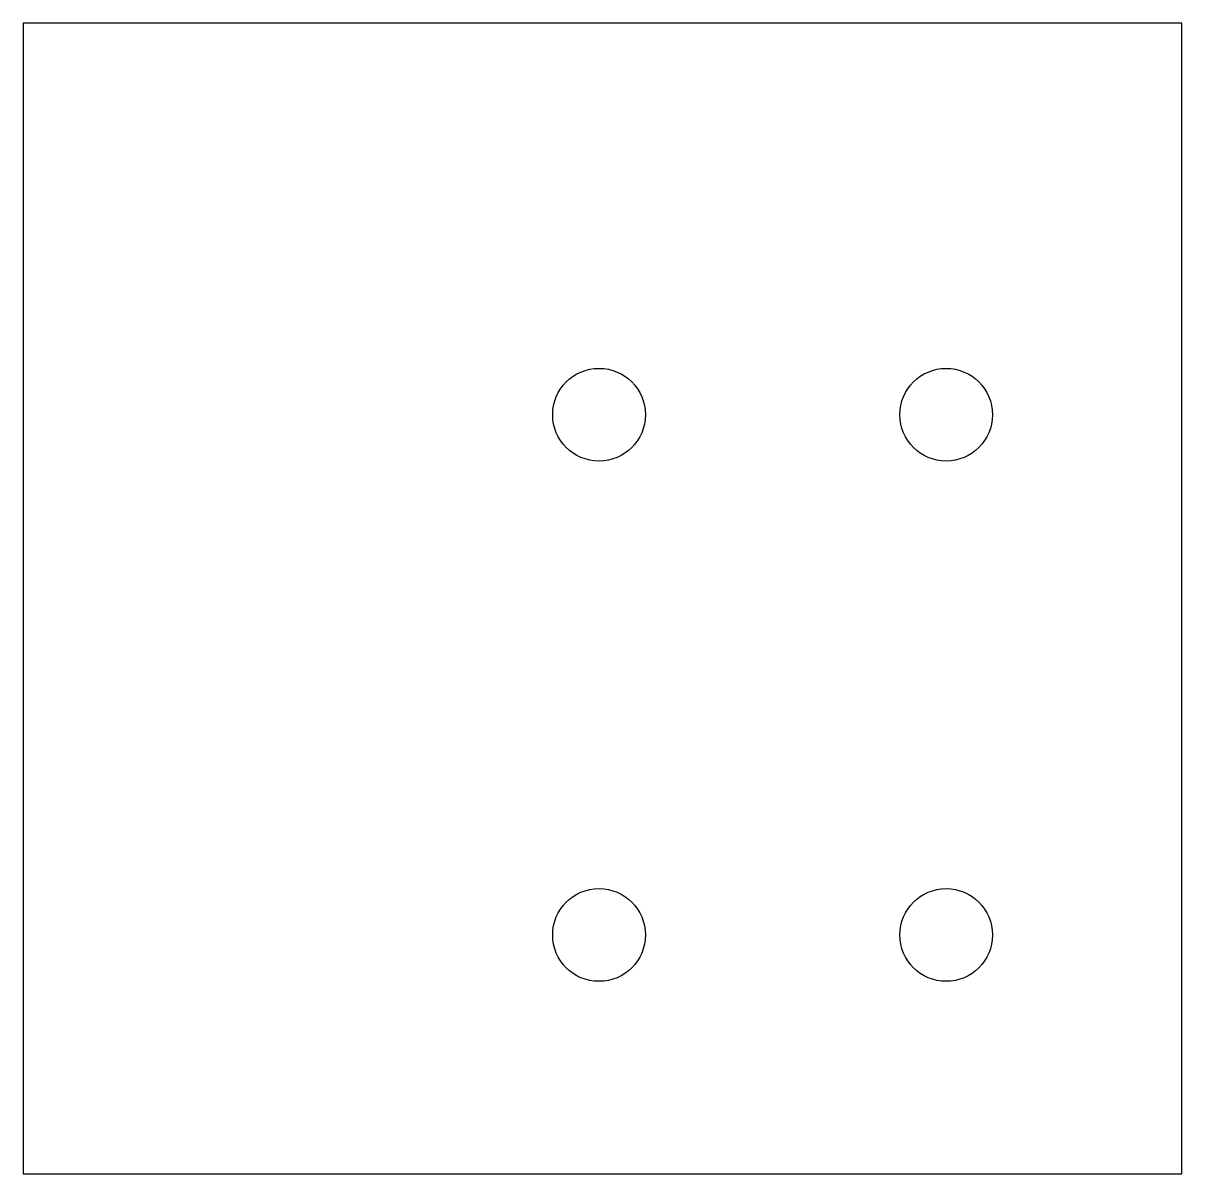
# Model space of a CAD drawing. Header units: millimetres. Extents: x -98 to 2, y 220 to 320.
import ezdxf

# ---------------------------------------------------------------- set-up
doc = ezdxf.new("R2010")
doc.units = ezdxf.units.MM
doc.layers.get('0').update_dxf_attribs({"linetype": 'CONTINUOUS'})

msp = doc.modelspace()

# ---------------------------------------------------------------- linework, layer by layer
msp.add_lwpolyline([(-98, 319.5), (-98, 220.2), (2, 220.2), (2, 319.5)], close=True)
for centre in [(-48.3, 285.71), (-18.34, 285.71), (-48.3, 240.81), (-18.34, 240.81)]:
    msp.add_circle(centre, 4)

doc.saveas('drawing.dxf')
